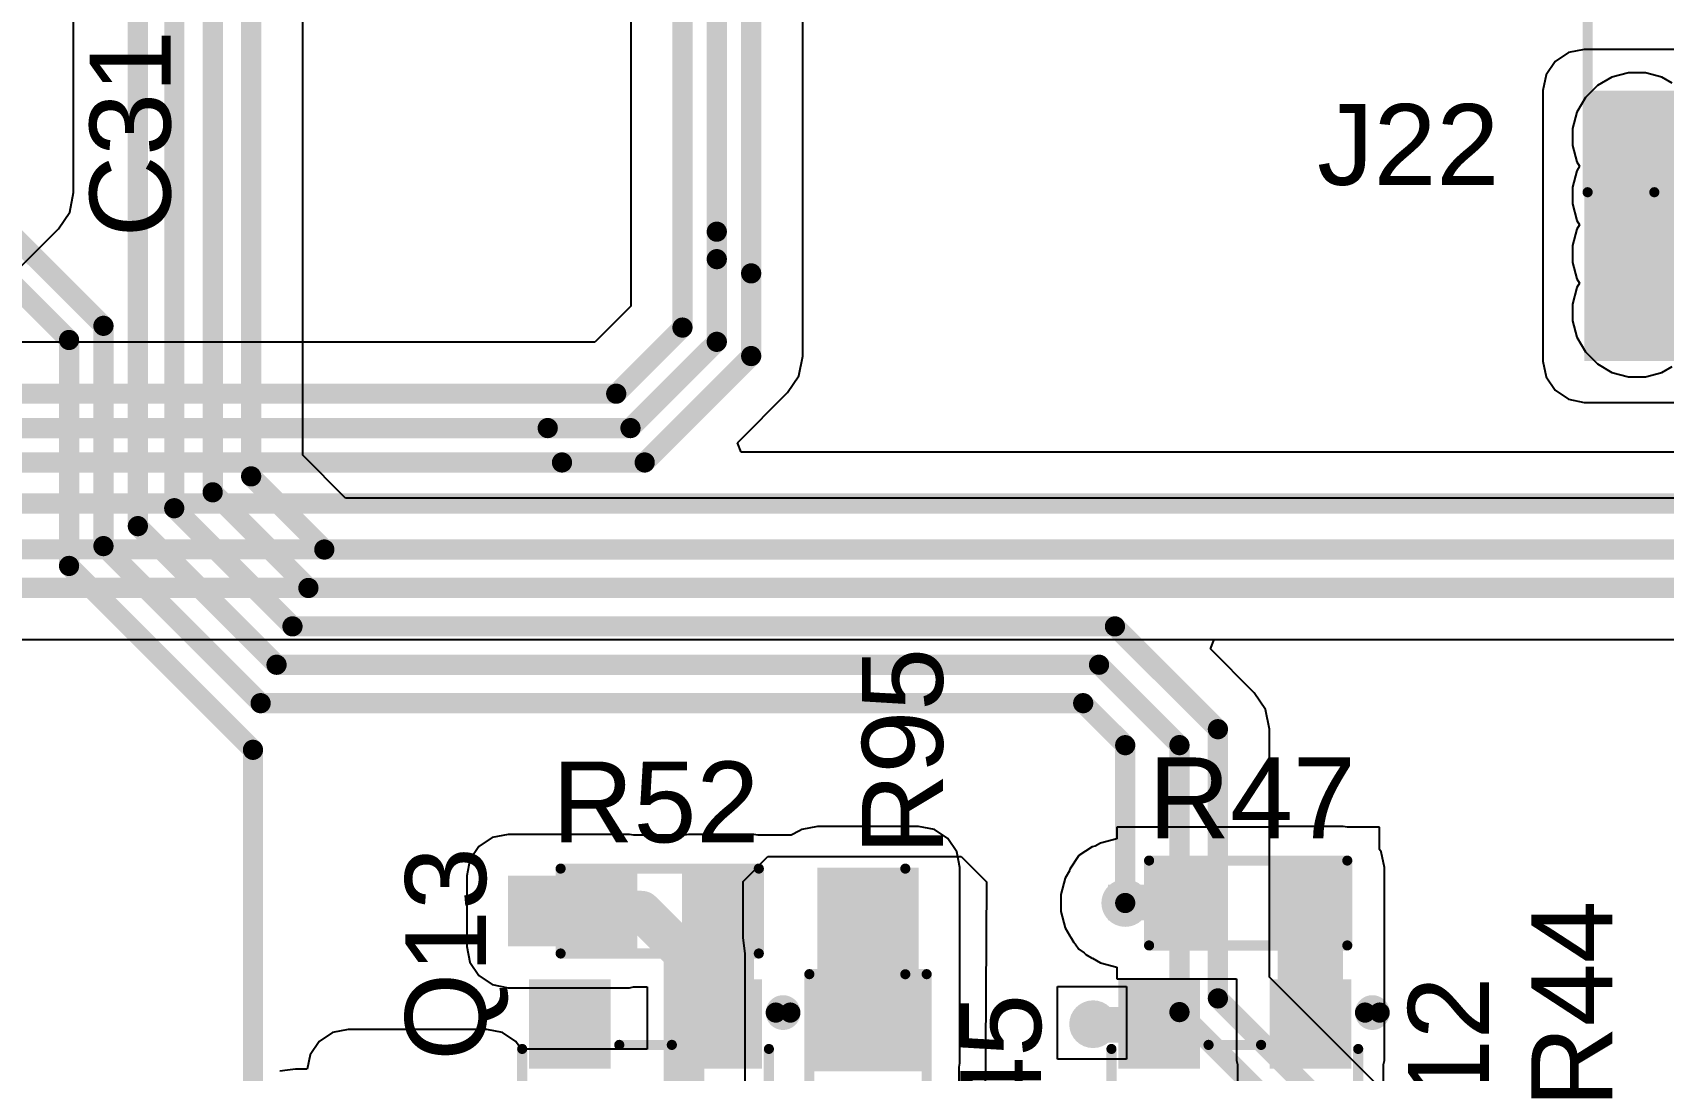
# Model space of a CAD drawing. Header units: millimetres. Extents: x -3 to 5437, y -3 to 5435.
# Drawn here: x 112.34 to 132.82, y 41.61 to 54.65 of the extents above; entities that cross this region are included whole.
import ezdxf

# ---------------------------------------------------------------- set-up
doc = ezdxf.new("R2010")
doc.units = ezdxf.units.MM
for name, color, linetype in [('BottomLayer', 5, 'Continuous'), ('BottomSolder', 6, 'Continuous'), ('TopLayer', 1, 'Continuous'), ('TopOverlay', 2, 'Continuous'), ('TopPaste', 8, 'Continuous'), ('TopSolder', 216, 'Continuous'), ('ViaHoleLayer', 16, 'Continuous')]:
    doc.layers.add(name, color=color, linetype=linetype)
doc.styles.add('Arial', font='', dxfattribs={"height": 0.2})
doc.styles.get('Arial').set_extended_font_data('Arial')

# ---------------------------------------------------------------- blocks, each defined once
blk = doc.blocks.new('A2008WR_S_8P_195')
at = {"layer": 'TopLayer'}
for points in [[(-8, 5.45), (-7, 5.45), (-7, 2.05), (-8, 2.05)], [(-6, 5.45), (-5, 5.45), (-5, 2.05), (-6, 2.05)], [(-4, 5.45), (-3, 5.45), (-3, 2.05), (-4, 2.05)], [(-2, 5.45), (-1, 5.45), (-1, 2.05), (-2, 2.05)], [(0, 5.45), (1, 5.45), (1, 2.05), (0, 2.05)], [(2, 5.45), (3, 5.45), (3, 2.05), (2, 2.05)], [(4, 5.45), (5, 5.45), (5, 2.05), (4, 2.05)], [(6, 5.45), (7, 5.45), (7, 2.05), (6, 2.05)], [(-10.55, -1.95), (-9.05, -1.95), (-9.05, -5.55), (-10.55, -5.55)], [(9.55, -5.55), (8.05, -5.55), (8.05, -1.95), (9.55, -1.95)]]:
    blk.add_hatch(color=1, dxfattribs=at).paths.add_polyline_path(points)
at = {"layer": 'TopPaste'}
for points in [[(-8, 5.45), (-7, 5.45), (-7, 2.05), (-8, 2.05)], [(-6, 5.45), (-5, 5.45), (-5, 2.05), (-6, 2.05)], [(-4, 5.45), (-3, 5.45), (-3, 2.05), (-4, 2.05)], [(-2, 5.45), (-1, 5.45), (-1, 2.05), (-2, 2.05)], [(0, 5.45), (1, 5.45), (1, 2.05), (0, 2.05)], [(2, 5.45), (3, 5.45), (3, 2.05), (2, 2.05)], [(4, 5.45), (5, 5.45), (5, 2.05), (4, 2.05)], [(6, 5.45), (7, 5.45), (7, 2.05), (6, 2.05)], [(-10.55, -1.95), (-9.05, -1.95), (-9.05, -5.55), (-10.55, -5.55)], [(9.55, -5.55), (8.05, -5.55), (8.05, -1.95), (9.55, -1.95)]]:
    blk.add_hatch(color=8, dxfattribs=at).paths.add_polyline_path(points)
at = {"layer": 'TopSolder'}
for points in [[(-8.102, 5.552), (-6.898, 5.552), (-6.898, 1.948), (-8.102, 1.948)], [(-6.102, 5.552), (-4.898, 5.552), (-4.898, 1.948), (-6.102, 1.948)], [(-4.102, 5.552), (-2.898, 5.552), (-2.898, 1.948), (-4.102, 1.948)], [(-2.102, 5.552), (-0.898, 5.552), (-0.898, 1.948), (-2.102, 1.948)], [(-0.102, 5.552), (1.102, 5.552), (1.102, 1.948), (-0.102, 1.948)], [(1.898, 5.552), (3.102, 5.552), (3.102, 1.948), (1.898, 1.948)], [(3.898, 5.552), (5.102, 5.552), (5.102, 1.948), (3.898, 1.948)], [(5.898, 5.552), (7.102, 5.552), (7.102, 1.948), (5.898, 1.948)], [(-10.652, -1.848), (-8.948, -1.848), (-8.948, -5.652), (-10.652, -5.652)], [(9.652, -5.652), (7.948, -5.652), (7.948, -1.848), (9.652, -1.848)]]:
    blk.add_hatch(color=216, dxfattribs=at).paths.add_polyline_path(points)
at = {"layer": 'TopOverlay'}
for points, const_width in [([(-8.364, 3.845), (-8.364, 3.591)], 0.2), ([(-8.237, 3.718), (-8.364, 3.845)], 0.2), ([(-8.237, 3.718), (-8.364, 3.591)], 0.2), ([(-10.541, 3.327), (-10.541, -1.346)], 0.127), ([(-9.703, 3.327), (-10.541, 3.327)], 0.127), ([(9.541, 3.327), (8.703, 3.327)], 0.127), ([(9.541, 3.327), (9.541, -1.346)], 0.127), ([(7.722, -5.817), (-8.636, -5.817)], 0.127)]:
    blk.add_lwpolyline(points, dxfattribs=dict(at, const_width=const_width))
for points, const_width in [([(-8.414, 3.845, 1), (-8.314, 3.845, 1)], 0.1), ([(-8.414, 3.845, 1), (-8.314, 3.845, 1)], 0.1), ([(-8.414, 3.591, 1), (-8.314, 3.591, 1)], 0.1), ([(-8.414, 3.591, 1), (-8.314, 3.591, 1)], 0.1), ([(-8.287, 3.718, 1), (-8.187, 3.718, 1)], 0.1), ([(-8.287, 3.718, 1), (-8.187, 3.718, 1)], 0.1), ([(-10.573, 3.327, 1), (-10.509, 3.327, 1)], 0.0635), ([(-10.573, 3.327, 1), (-10.509, 3.327, 1)], 0.0635), ([(-9.735, 3.327, 1), (-9.671, 3.327, 1)], 0.0635), ([(8.671, 3.327, 1), (8.735, 3.327, 1)], 0.0635), ([(9.509, 3.327, 1), (9.573, 3.327, 1)], 0.0635), ([(9.509, 3.327, 1), (9.573, 3.327, 1)], 0.0635), ([(-10.573, -1.346, 1), (-10.509, -1.346, 1)], 0.0635), ([(9.509, -1.346, 1), (9.573, -1.346, 1)], 0.0635), ([(-8.668, -5.817, 1), (-8.604, -5.817, 1)], 0.0635), ([(7.69, -5.817, 1), (7.753, -5.817, 1)], 0.0635)]:
    blk.add_lwpolyline(points, format="xyb", close=True, dxfattribs=dict(at, const_width=const_width))
blk.add_text('PCB Edge', height=1.27, rotation=180, dxfattribs=at).set_placement((4.276, -3.81))
blk = doc.blocks.new('RES_0805_300')
at = {"layer": 'TopLayer'}
for points in [[(-1.524, 0.635), (-0.508, 0.635), (-0.508, -0.635), (-1.524, -0.635)], [(0.508, 0.635), (1.524, 0.635), (1.524, -0.635), (0.508, -0.635)]]:
    blk.add_hatch(color=1, dxfattribs=at).paths.add_polyline_path(points)
at = {"layer": 'TopPaste'}
for points in [[(-1.524, 0.635), (-0.508, 0.635), (-0.508, -0.635), (-1.524, -0.635)], [(0.508, 0.635), (1.524, 0.635), (1.524, -0.635), (0.508, -0.635)]]:
    blk.add_hatch(color=8, dxfattribs=at).paths.add_polyline_path(points)
at = {"layer": 'TopSolder'}
for points in [[(-1.6256, 0.7366), (-0.4064, 0.7366), (-0.4064, -0.7366), (-1.6256, -0.7366)], [(0.4064, 0.7366), (1.6256, 0.7366), (1.6256, -0.7366), (0.4064, -0.7366)]]:
    blk.add_hatch(color=216, dxfattribs=at).paths.add_polyline_path(points)
at = {"layer": 'TopOverlay', "const_width": 0.127}
for points in [[(-1.6256, 0.7366), (1.6256, 0.7366)], [(-1.6256, 0.7366), (-1.6256, -0.7366)], [(1.6256, 0.7366), (1.6256, -0.7366)], [(-1.6256, -0.7366), (1.6256, -0.7366)]]:
    blk.add_lwpolyline(points, dxfattribs=at)
at = {"layer": 'TopOverlay', "const_width": 0.0635}
for points in [[(-1.65735, 0.7366, 1), (-1.59385, 0.7366, 1)], [(-1.65735, 0.7366, 1), (-1.59385, 0.7366, 1)], [(1.59385, 0.7366, 1), (1.65735, 0.7366, 1)], [(1.59385, 0.7366, 1), (1.65735, 0.7366, 1)], [(-1.65735, -0.7366, 1), (-1.59385, -0.7366, 1)], [(-1.65735, -0.7366, 1), (-1.59385, -0.7366, 1)], [(1.59385, -0.7366, 1), (1.65735, -0.7366, 1)], [(1.59385, -0.7366, 1), (1.65735, -0.7366, 1)]]:
    blk.add_lwpolyline(points, format="xyb", close=True, dxfattribs=at)
blk = doc.blocks.new('RES_0603_429')
at = {"layer": 'TopLayer'}
for points in [[(-0.381, 0.4445), (-0.381, -0.4445), (-1.143, -0.4445), (-1.143, 0.4445)], [(1.143, 0.4445), (1.143, -0.4445), (0.381, -0.4445), (0.381, 0.4445)]]:
    blk.add_hatch(color=1, dxfattribs=at).paths.add_polyline_path(points)
at = {"layer": 'TopPaste'}
for points in [[(-0.381, 0.4445), (-0.381, -0.4445), (-1.143, -0.4445), (-1.143, 0.4445)], [(1.143, 0.4445), (1.143, -0.4445), (0.381, -0.4445), (0.381, 0.4445)]]:
    blk.add_hatch(color=8, dxfattribs=at).paths.add_polyline_path(points)
at = {"layer": 'TopSolder'}
for points in [[(-0.2794, 0.5461), (-0.2794, -0.5461), (-1.2446, -0.5461), (-1.2446, 0.5461)], [(1.2446, 0.5461), (1.2446, -0.5461), (0.2794, -0.5461), (0.2794, 0.5461)]]:
    blk.add_hatch(color=216, dxfattribs=at).paths.add_polyline_path(points)
at = {"layer": 'TopOverlay', "const_width": 0.127}
for points in [[(-1.2446, 0.5334), (-1.2446, -0.5334)], [(1.2446, 0.5334), (-1.2446, 0.5334)], [(1.2446, 0.5334), (1.2446, -0.5334)], [(1.2446, -0.5334), (-1.2446, -0.5334)]]:
    blk.add_lwpolyline(points, dxfattribs=at)
at = {"layer": 'TopOverlay', "const_width": 0.0635}
for points in [[(-1.27635, 0.5334, 1), (-1.21285, 0.5334, 1)], [(-1.27635, 0.5334, 1), (-1.21285, 0.5334, 1)], [(1.21285, 0.5334, 1), (1.27635, 0.5334, 1)], [(1.21285, 0.5334, 1), (1.27635, 0.5334, 1)], [(-1.27635, -0.5334, 1), (-1.21285, -0.5334, 1)], [(-1.27635, -0.5334, 1), (-1.21285, -0.5334, 1)], [(1.21285, -0.5334, 1), (1.27635, -0.5334, 1)], [(1.21285, -0.5334, 1), (1.27635, -0.5334, 1)]]:
    blk.add_lwpolyline(points, format="xyb", close=True, dxfattribs=at)
blk = doc.blocks.new('RES_0603_434')
at = {"layer": 'TopLayer'}
for points in [[(-0.381, 0.4445), (-0.381, -0.4445), (-1.143, -0.4445), (-1.143, 0.4445)], [(1.143, 0.4445), (1.143, -0.4445), (0.381, -0.4445), (0.381, 0.4445)]]:
    blk.add_hatch(color=1, dxfattribs=at).paths.add_polyline_path(points)
at = {"layer": 'TopPaste'}
for points in [[(-0.381, 0.4445), (-0.381, -0.4445), (-1.143, -0.4445), (-1.143, 0.4445)], [(1.143, 0.4445), (1.143, -0.4445), (0.381, -0.4445), (0.381, 0.4445)]]:
    blk.add_hatch(color=8, dxfattribs=at).paths.add_polyline_path(points)
at = {"layer": 'TopSolder'}
for points in [[(-0.2794, 0.5461), (-0.2794, -0.5461), (-1.2446, -0.5461), (-1.2446, 0.5461)], [(1.2446, 0.5461), (1.2446, -0.5461), (0.2794, -0.5461), (0.2794, 0.5461)]]:
    blk.add_hatch(color=216, dxfattribs=at).paths.add_polyline_path(points)
at = {"layer": 'TopOverlay', "const_width": 0.127}
for points in [[(-1.2446, 0.5334), (-1.2446, -0.5334)], [(1.2446, 0.5334), (-1.2446, 0.5334)], [(1.2446, 0.5334), (1.2446, -0.5334)], [(1.2446, -0.5334), (-1.2446, -0.5334)]]:
    blk.add_lwpolyline(points, dxfattribs=at)
at = {"layer": 'TopOverlay', "const_width": 0.0635}
for points in [[(-1.27635, 0.5334, 1), (-1.21285, 0.5334, 1)], [(-1.27635, 0.5334, 1), (-1.21285, 0.5334, 1)], [(1.21285, 0.5334, 1), (1.27635, 0.5334, 1)], [(1.21285, 0.5334, 1), (1.27635, 0.5334, 1)], [(-1.27635, -0.5334, 1), (-1.21285, -0.5334, 1)], [(-1.27635, -0.5334, 1), (-1.21285, -0.5334, 1)], [(1.21285, -0.5334, 1), (1.27635, -0.5334, 1)], [(1.21285, -0.5334, 1), (1.27635, -0.5334, 1)]]:
    blk.add_lwpolyline(points, format="xyb", close=True, dxfattribs=at)
blk = doc.blocks.new('SOT_23_463')
at = {"layer": 'TopLayer'}
for points in [[(-0.41, 1.46), (0.41, 1.46), (0.41, 0.54), (-0.41, 0.54)], [(-1.36, -0.54), (-0.54, -0.54), (-0.54, -1.46), (-1.36, -1.46)], [(0.54, -0.54), (1.36, -0.54), (1.36, -1.46), (0.54, -1.46)]]:
    blk.add_hatch(color=1, dxfattribs=at).paths.add_polyline_path(points)
at = {"layer": 'TopPaste'}
for points in [[(-0.41, 1.46), (0.41, 1.46), (0.41, 0.54), (-0.41, 0.54)], [(-1.36, -0.54), (-0.54, -0.54), (-0.54, -1.46), (-1.36, -1.46)], [(0.54, -0.54), (1.36, -0.54), (1.36, -1.46), (0.54, -1.46)]]:
    blk.add_hatch(color=8, dxfattribs=at).paths.add_polyline_path(points)
at = {"layer": 'TopSolder'}
for points in [[(-0.512, 1.562), (0.512, 1.562), (0.512, 0.438), (-0.512, 0.438)], [(-1.462, -0.438), (-0.438, -0.438), (-0.438, -1.562), (-1.462, -1.562)], [(0.438, -0.438), (1.462, -0.438), (1.462, -1.562), (0.438, -1.562)]]:
    blk.add_hatch(color=216, dxfattribs=at).paths.add_polyline_path(points)
at = {"layer": 'TopOverlay', "const_width": 0.127}
for points in [[(-0.61, 0.737), (-1.549, 0.737)], [(-1.549, 0.737), (-1.549, -0.686)], [(1.549, 0.737), (0.61, 0.737)], [(1.549, 0.737), (1.549, -0.686)], [(0.33, -0.737), (-0.33, -0.737)]]:
    blk.add_lwpolyline(points, dxfattribs=at)
at = {"layer": 'TopOverlay'}
for points, const_width in [([(-1.581, 0.737, 1), (-1.518, 0.737, 1)], 0.0635), ([(-1.581, 0.737, 1), (-1.518, 0.737, 1)], 0.0635), ([(-0.641, 0.737, 1), (-0.578, 0.737, 1)], 0.0635), ([(0.578, 0.737, 1), (0.641, 0.737, 1)], 0.0635), ([(1.518, 0.737, 1), (1.581, 0.737, 1)], 0.0635), ([(1.518, 0.737, 1), (1.581, 0.737, 1)], 0.0635), ([(-1.581, -0.686, 1), (-1.518, -0.686, 1)], 0.0635), ([(-0.362, -0.737, 1), (-0.298, -0.737, 1)], 0.0635), ([(0.298, -0.737, 1), (0.362, -0.737, 1)], 0.0635), ([(1.518, -0.686, 1), (1.581, -0.686, 1)], 0.0635), ([(-1.636, -1.143, 1), (-1.819, -1.143, 1)], 0.254), ([(-1.882, -1.143, 1), (-1.755, -1.143, 1)], 0.127), ([(-1.699, -1.143, 1), (-1.572, -1.143, 1)], 0.127)]:
    blk.add_lwpolyline(points, format="xyb", close=True, dxfattribs=dict(at, const_width=const_width))
blk = doc.blocks.new('SOT_23_464')
at = {"layer": 'TopLayer'}
for points in [[(-0.41, 1.46), (0.41, 1.46), (0.41, 0.54), (-0.41, 0.54)], [(-1.36, -0.54), (-0.54, -0.54), (-0.54, -1.46), (-1.36, -1.46)], [(0.54, -0.54), (1.36, -0.54), (1.36, -1.46), (0.54, -1.46)]]:
    blk.add_hatch(color=1, dxfattribs=at).paths.add_polyline_path(points)
at = {"layer": 'TopPaste'}
for points in [[(-0.41, 1.46), (0.41, 1.46), (0.41, 0.54), (-0.41, 0.54)], [(-1.36, -0.54), (-0.54, -0.54), (-0.54, -1.46), (-1.36, -1.46)], [(0.54, -0.54), (1.36, -0.54), (1.36, -1.46), (0.54, -1.46)]]:
    blk.add_hatch(color=8, dxfattribs=at).paths.add_polyline_path(points)
at = {"layer": 'TopSolder'}
for points in [[(-0.512, 1.562), (0.512, 1.562), (0.512, 0.438), (-0.512, 0.438)], [(-1.462, -0.438), (-0.438, -0.438), (-0.438, -1.562), (-1.462, -1.562)], [(0.438, -0.438), (1.462, -0.438), (1.462, -1.562), (0.438, -1.562)]]:
    blk.add_hatch(color=216, dxfattribs=at).paths.add_polyline_path(points)
at = {"layer": 'TopOverlay', "const_width": 0.127}
for points in [[(-0.61, 0.737), (-1.549, 0.737)], [(-1.549, 0.737), (-1.549, -0.686)], [(1.549, 0.737), (0.61, 0.737)], [(1.549, 0.737), (1.549, -0.686)], [(0.33, -0.737), (-0.33, -0.737)]]:
    blk.add_lwpolyline(points, dxfattribs=at)
at = {"layer": 'TopOverlay'}
for points, const_width in [([(-1.581, 0.737, 1), (-1.518, 0.737, 1)], 0.0635), ([(-1.581, 0.737, 1), (-1.518, 0.737, 1)], 0.0635), ([(-0.641, 0.737, 1), (-0.578, 0.737, 1)], 0.0635), ([(0.578, 0.737, 1), (0.641, 0.737, 1)], 0.0635), ([(1.518, 0.737, 1), (1.581, 0.737, 1)], 0.0635), ([(1.518, 0.737, 1), (1.581, 0.737, 1)], 0.0635), ([(-1.581, -0.686, 1), (-1.518, -0.686, 1)], 0.0635), ([(-0.362, -0.737, 1), (-0.298, -0.737, 1)], 0.0635), ([(0.298, -0.737, 1), (0.362, -0.737, 1)], 0.0635), ([(1.518, -0.686, 1), (1.581, -0.686, 1)], 0.0635), ([(-1.636, -1.143, 1), (-1.819, -1.143, 1)], 0.254), ([(-1.882, -1.143, 1), (-1.755, -1.143, 1)], 0.127), ([(-1.699, -1.143, 1), (-1.572, -1.143, 1)], 0.127)]:
    blk.add_lwpolyline(points, format="xyb", close=True, dxfattribs=dict(at, const_width=const_width))

msp = doc.modelspace()

# ---------------------------------------------------------------- hatches: boundary and pattern name
at = {"layer": 'BottomLayer'}
h = msp.add_hatch(color=5, dxfattribs=at)
edge = h.paths.add_edge_path()
edge.add_arc((132.487, 53.339), 0.3, 0, 360)
h = msp.add_hatch(color=5, dxfattribs=at)
edge = h.paths.add_edge_path()
edge.add_arc((132.487, 52.604), 0.3, 0, 360)
h = msp.add_hatch(color=5, dxfattribs=at)
edge = h.paths.add_edge_path()
edge.add_arc((132.487, 51.869), 0.3, 0, 360)
h = msp.add_hatch(color=5, dxfattribs=at)
edge = h.paths.add_edge_path()
edge.add_arc((132.487, 51.135), 0.3, 0, 360)
h = msp.add_hatch(color=5, dxfattribs=at)
edge = h.paths.add_edge_path()
edge.add_arc((118.677, 43.613), 0.3, 0, 360)
h = msp.add_hatch(color=5, dxfattribs=at)
edge = h.paths.add_edge_path()
edge.add_arc((122.792, 43.625), 0.3, 0, 360)
h = msp.add_hatch(color=5, dxfattribs=at)
edge = h.paths.add_edge_path()
edge.add_arc((126.062, 43.714), 0.3, 0, 360)
h = msp.add_hatch(color=5, dxfattribs=at)
edge = h.paths.add_edge_path()
edge.add_arc((125.658, 42.191), 0.3, 0, 360)
at = {"layer": 'BottomSolder'}
h = msp.add_hatch(color=6, dxfattribs=at)
edge = h.paths.add_edge_path()
edge.add_arc((132.487, 53.339), 0.15, 0, 360)
h = msp.add_hatch(color=6, dxfattribs=at)
edge = h.paths.add_edge_path()
edge.add_arc((132.487, 52.604), 0.15, 0, 360)
h = msp.add_hatch(color=6, dxfattribs=at)
edge = h.paths.add_edge_path()
edge.add_arc((132.487, 51.869), 0.15, 0, 360)
h = msp.add_hatch(color=6, dxfattribs=at)
edge = h.paths.add_edge_path()
edge.add_arc((132.487, 51.135), 0.15, 0, 360)
h = msp.add_hatch(color=6, dxfattribs=at)
edge = h.paths.add_edge_path()
edge.add_arc((126.062, 43.714), 0.15, 0, 360)
h = msp.add_hatch(color=6, dxfattribs=at)
edge = h.paths.add_edge_path()
edge.add_arc((118.677, 43.613), 0.15, 0, 360)
h = msp.add_hatch(color=6, dxfattribs=at)
edge = h.paths.add_edge_path()
edge.add_arc((122.792, 43.625), 0.15, 0, 360)
h = msp.add_hatch(color=6, dxfattribs=at)
edge = h.paths.add_edge_path()
edge.add_arc((125.658, 42.191), 0.15, 0, 360)
at = {"layer": 'TopLayer'}
for points in [[(131.826, 50.523), (137.41, 50.523), (137.41, 53.923), (131.826, 53.923)], [(118.31, 43.168), (119.834, 43.168), (119.834, 44.057), (118.31, 44.057)], [(120.577, 41.734), (121.397, 41.734), (121.397, 44.057), (120.577, 44.057)], [(122.196, 41.702), (123.466, 41.702), (123.466, 44.159), (122.196, 44.159)], [(127.978, 41.734), (128.798, 41.734), (128.798, 44.159), (127.978, 44.159)], [(125.845, 43.498), (127.225, 43.498), (127.225, 43.943), (125.845, 43.943)], [(126.446, 42.409), (125.658, 42.409), (125.658, 41.959), (126.446, 41.959)]]:
    msp.add_hatch(color=1, dxfattribs=at).paths.add_polyline_path(points)
h = msp.add_hatch(color=1, dxfattribs=at)
edge = h.paths.add_edge_path()
edge.add_arc((132.487, 53.339), 0.3, 0, 360)
h = msp.add_hatch(color=1, dxfattribs=at)
edge = h.paths.add_edge_path()
edge.add_arc((132.487, 52.604), 0.3, 0, 360)
h = msp.add_hatch(color=1, dxfattribs=at)
edge = h.paths.add_edge_path()
edge.add_arc((132.487, 51.869), 0.3, 0, 360)
h = msp.add_hatch(color=1, dxfattribs=at)
edge = h.paths.add_edge_path()
edge.add_arc((132.487, 51.135), 0.3, 0, 360)
h = msp.add_hatch(color=1, dxfattribs=at)
edge = h.paths.add_edge_path()
edge.add_arc((118.677, 43.613), 0.3, 0, 360)
h = msp.add_hatch(color=1, dxfattribs=at)
edge = h.paths.add_edge_path()
edge.add_arc((122.792, 43.625), 0.3, 0, 360)
h = msp.add_hatch(color=1, dxfattribs=at)
edge = h.paths.add_edge_path()
edge.add_arc((126.062, 43.714), 0.3, 0, 360)
h = msp.add_hatch(color=1, dxfattribs=at)
edge = h.paths.add_edge_path()
edge.add_arc((125.658, 42.191), 0.3, 0, 360)
at = {"layer": 'TopSolder'}
h = msp.add_hatch(color=216, dxfattribs=at)
edge = h.paths.add_edge_path()
edge.add_arc((132.487, 53.339), 0.15, 0, 360)
h = msp.add_hatch(color=216, dxfattribs=at)
edge = h.paths.add_edge_path()
edge.add_arc((132.487, 52.604), 0.15, 0, 360)
h = msp.add_hatch(color=216, dxfattribs=at)
edge = h.paths.add_edge_path()
edge.add_arc((132.487, 51.869), 0.15, 0, 360)
h = msp.add_hatch(color=216, dxfattribs=at)
edge = h.paths.add_edge_path()
edge.add_arc((132.487, 51.135), 0.15, 0, 360)
h = msp.add_hatch(color=216, dxfattribs=at)
edge = h.paths.add_edge_path()
edge.add_arc((126.062, 43.714), 0.15, 0, 360)
h = msp.add_hatch(color=216, dxfattribs=at)
edge = h.paths.add_edge_path()
edge.add_arc((118.677, 43.613), 0.15, 0, 360)
h = msp.add_hatch(color=216, dxfattribs=at)
edge = h.paths.add_edge_path()
edge.add_arc((122.792, 43.625), 0.15, 0, 360)
h = msp.add_hatch(color=216, dxfattribs=at)
edge = h.paths.add_edge_path()
edge.add_arc((125.658, 42.191), 0.15, 0, 360)
at = {"layer": 'ViaHoleLayer'}
h = msp.add_hatch(color=16, dxfattribs=at)
edge = h.paths.add_edge_path()
edge.add_arc((132.487, 53.339), 0.15, 0, 360)
h = msp.add_hatch(color=16, dxfattribs=at)
edge = h.paths.add_edge_path()
edge.add_arc((132.487, 52.604), 0.15, 0, 360)
h = msp.add_hatch(color=16, dxfattribs=at)
edge = h.paths.add_edge_path()
edge.add_arc((132.487, 51.869), 0.15, 0, 360)
h = msp.add_hatch(color=16, dxfattribs=at)
edge = h.paths.add_edge_path()
edge.add_arc((132.487, 51.135), 0.15, 0, 360)
h = msp.add_hatch(color=16, dxfattribs=at)
edge = h.paths.add_edge_path()
edge.add_arc((126.062, 43.714), 0.15, 0, 360)
h = msp.add_hatch(color=16, dxfattribs=at)
edge = h.paths.add_edge_path()
edge.add_arc((118.677, 43.613), 0.15, 0, 360)
h = msp.add_hatch(color=16, dxfattribs=at)
edge = h.paths.add_edge_path()
edge.add_arc((122.792, 43.625), 0.15, 0, 360)
h = msp.add_hatch(color=16, dxfattribs=at)
edge = h.paths.add_edge_path()
edge.add_arc((125.658, 42.191), 0.15, 0, 360)

# ---------------------------------------------------------------- linework, layer by layer
at = {"layer": 'BottomLayer'}
for p, q in [((115.731, 49.343), (115.731, 55.301)), ((132.175, 54.092), (131.991, 53.986)), ((132.381, 54.147), (132.175, 54.092)), ((132.594, 54.147), (132.381, 54.147)), ((132.799, 54.092), (132.594, 54.147)), ((132.93, 54.017), (132.799, 54.092)), ((131.991, 53.986), (131.841, 53.835)), ((131.841, 53.835), (131.734, 53.651)), ((131.734, 53.651), (131.679, 53.445)), ((131.679, 53.445), (131.679, 53.233)), ((131.679, 53.233), (131.734, 53.027)), ((131.734, 52.916), (131.679, 52.711)), ((131.734, 53.027), (131.766, 52.972)), ((131.766, 52.972), (131.734, 52.916)), ((131.679, 52.711), (131.679, 52.498)), ((131.679, 52.498), (131.734, 52.292)), ((131.734, 52.292), (131.766, 52.237)), ((131.766, 52.237), (131.734, 52.181)), ((131.734, 52.181), (131.679, 51.976)), ((131.679, 51.976), (131.679, 51.763)), ((131.679, 51.763), (131.734, 51.558)), ((131.734, 51.447), (131.679, 51.241)), ((131.734, 51.558), (131.766, 51.502)), ((131.766, 51.502), (131.734, 51.447)), ((131.679, 51.241), (131.679, 51.028)), ((131.679, 51.028), (131.734, 50.823)), ((131.734, 50.823), (131.841, 50.639)), ((131.841, 50.639), (131.991, 50.488)), ((131.991, 50.488), (132.175, 50.382)), ((132.799, 50.382), (132.93, 50.457)), ((132.175, 50.382), (132.381, 50.327)), ((132.381, 50.327), (132.594, 50.327)), ((132.594, 50.327), (132.799, 50.382)), ((116.27, 48.803), (115.731, 49.343)), ((148.768, 48.803), (116.27, 48.803)), ((127.131, 46.908), (127.179, 47.026)), ((127.683, 46.356), (127.131, 46.908)), ((127.179, 47.026), (143.822, 47.026)), ((127.823, 46.146), (127.683, 46.356)), ((127.873, 45.898), (127.823, 46.146)), ((127.873, 42.784), (127.873, 45.898)), ((121.262, 43.986), (121.574, 44.298)), ((121.574, 44.298), (124.003, 44.298)), ((124.003, 44.298), (124.321, 43.979)), ((121.262, 43.278), (121.262, 43.986)), ((124.321, 43.979), (124.282, 38.075)), ((121.288, 43.079), (121.262, 43.278)), ((121.288, 36.936), (121.288, 43.079)), ((125.209, 41.751), (125.209, 42.665)), ((125.209, 42.665), (126.078, 42.665)), ((126.078, 42.665), (126.078, 41.751)), ((132.568, 38.088), (127.873, 42.784)), ((126.078, 41.751), (125.209, 41.751))]:
    msp.add_line(p, q, dxfattribs=at)
for points, const_width in [([(114.601, 48.875), (114.601, 58.295)], 0.254), ([(115.083, 49.075), (115.083, 58.423)], 0.254), ([(114.118, 48.675), (114.118, 58.167)], 0.254), ([(113.66, 48.45), (113.66, 58.014)], 0.254), ([(111.971, 52.225), (113.229, 50.967)], 0.254), ([(111.668, 51.918), (112.797, 50.789)], 0.254), ([(113.229, 48.199), (113.229, 50.967)], 0.254), ([(112.797, 47.95), (112.797, 50.789)], 0.254), ([(115.083, 49.075), (116.002, 48.156)], 0.254), ([(114.601, 48.875), (115.802, 47.673)], 0.254), ([(114.118, 48.675), (115.602, 47.19)], 0.254), ([(113.66, 48.45), (115.402, 46.708)], 0.254), ([(113.229, 48.199), (115.203, 46.225)], 0.254), ([(116.002, 48.156), (148.768, 48.156)], 0.254), ([(112.797, 47.95), (115.107, 45.639)], 0.254), ([(115.802, 47.673), (144.091, 47.673)], 0.254), ([(115.602, 47.19), (125.933, 47.19)], 0.254), ([(125.933, 47.19), (127.225, 45.898)], 0.254), ([(115.402, 46.708), (125.733, 46.708)], 0.254), ([(125.733, 46.708), (126.743, 45.698)], 0.254), ([(115.203, 46.225), (125.533, 46.225)], 0.254), ([(125.533, 46.225), (126.062, 45.697)], 0.254), ([(127.225, 42.515), (127.225, 45.898)], 0.254), ([(115.107, 37.644), (115.107, 45.639)], 0.254), ([(126.062, 43.714), (126.062, 45.697)], 0.254), ([(126.743, 42.343), (126.743, 45.698)], 0.254), ([(118.677, 43.613), (119.986, 43.613)], 0.508), ([(119.986, 43.613), (120.52, 43.079)], 0.508), ([(120.52, 36.682), (120.52, 43.079)], 0.508), ([(127.225, 42.515), (132.3, 37.44)], 0.254), ([(126.743, 42.343), (131.862, 37.223)], 0.254)]:
    msp.add_lwpolyline(points, dxfattribs=dict(at, const_width=const_width))
for points, const_width in [([(113.165, 50.967, 1), (113.292, 50.967, 1)], 0.127), ([(113.165, 50.967, 1), (113.292, 50.967, 1)], 0.127), ([(112.733, 50.789, 1), (112.86, 50.789, 1)], 0.127), ([(112.733, 50.789, 1), (112.86, 50.789, 1)], 0.127), ([(115.02, 49.075, 1), (115.147, 49.075, 1)], 0.127), ([(115.02, 49.075, 1), (115.147, 49.075, 1)], 0.127), ([(114.537, 48.875, 1), (114.664, 48.875, 1)], 0.127), ([(114.537, 48.875, 1), (114.664, 48.875, 1)], 0.127), ([(114.054, 48.675, 1), (114.181, 48.675, 1)], 0.127), ([(114.054, 48.675, 1), (114.181, 48.675, 1)], 0.127), ([(113.597, 48.45, 1), (113.724, 48.45, 1)], 0.127), ([(113.597, 48.45, 1), (113.724, 48.45, 1)], 0.127), ([(113.165, 48.199, 1), (113.292, 48.199, 1)], 0.127), ([(113.165, 48.199, 1), (113.292, 48.199, 1)], 0.127), ([(115.939, 48.156, 1), (116.066, 48.156, 1)], 0.127), ([(115.939, 48.156, 1), (116.066, 48.156, 1)], 0.127), ([(112.733, 47.95, 1), (112.86, 47.95, 1)], 0.127), ([(112.733, 47.95, 1), (112.86, 47.95, 1)], 0.127), ([(115.739, 47.673, 1), (115.866, 47.673, 1)], 0.127), ([(115.739, 47.673, 1), (115.866, 47.673, 1)], 0.127), ([(115.539, 47.19, 1), (115.666, 47.19, 1)], 0.127), ([(115.539, 47.19, 1), (115.666, 47.19, 1)], 0.127), ([(125.869, 47.19, 1), (125.996, 47.19, 1)], 0.127), ([(125.869, 47.19, 1), (125.996, 47.19, 1)], 0.127), ([(115.339, 46.708, 1), (115.466, 46.708, 1)], 0.127), ([(115.339, 46.708, 1), (115.466, 46.708, 1)], 0.127), ([(125.669, 46.708, 1), (125.796, 46.708, 1)], 0.127), ([(125.669, 46.708, 1), (125.796, 46.708, 1)], 0.127), ([(115.139, 46.225, 1), (115.266, 46.225, 1)], 0.127), ([(115.139, 46.225, 1), (115.266, 46.225, 1)], 0.127), ([(125.47, 46.225, 1), (125.597, 46.225, 1)], 0.127), ([(125.47, 46.225, 1), (125.597, 46.225, 1)], 0.127), ([(127.162, 45.898, 1), (127.289, 45.898, 1)], 0.127), ([(127.162, 45.898, 1), (127.289, 45.898, 1)], 0.127), ([(115.043, 45.639, 1), (115.17, 45.639, 1)], 0.127), ([(115.043, 45.639, 1), (115.17, 45.639, 1)], 0.127), ([(125.998, 45.697, 1), (126.125, 45.697, 1)], 0.127), ([(125.998, 45.697, 1), (126.125, 45.697, 1)], 0.127), ([(126.679, 45.698, 1), (126.806, 45.698, 1)], 0.127), ([(126.679, 45.698, 1), (126.806, 45.698, 1)], 0.127), ([(118.55, 43.613, 1), (118.804, 43.613, 1)], 0.254), ([(119.859, 43.613, 1), (120.113, 43.613, 1)], 0.254), ([(119.859, 43.613, 1), (120.113, 43.613, 1)], 0.254), ([(125.998, 43.714, 1), (126.125, 43.714, 1)], 0.127), ([(120.393, 43.079, 1), (120.647, 43.079, 1)], 0.254), ([(120.393, 43.079, 1), (120.647, 43.079, 1)], 0.254), ([(127.162, 42.515, 1), (127.289, 42.515, 1)], 0.127), ([(127.162, 42.515, 1), (127.289, 42.515, 1)], 0.127), ([(126.679, 42.343, 1), (126.806, 42.343, 1)], 0.127), ([(126.679, 42.343, 1), (126.806, 42.343, 1)], 0.127)]:
    msp.add_lwpolyline(points, format="xyb", close=True, dxfattribs=dict(at, const_width=const_width))
at = {"layer": 'TopLayer'}
for p, q in [((119.853, 61.082), (119.853, 51.213)), ((122.011, 51.626), (122.011, 58.725)), ((112.854, 52.644), (112.854, 55.334)), ((131.46, 54.29), (131.347, 54.121)), ((131.628, 54.402), (131.46, 54.29)), ((131.826, 54.441), (131.628, 54.402)), ((137.41, 54.441), (131.826, 54.441)), ((131.347, 54.121), (131.308, 53.923)), ((131.308, 53.923), (131.308, 50.523)), ((112.805, 52.396), (112.854, 52.644)), ((112.664, 52.186), (112.805, 52.396)), ((111.938, 51.46), (112.664, 52.186)), ((122.011, 50.587), (122.011, 51.626)), ((119.853, 51.213), (119.4, 50.761)), ((119.4, 50.761), (107.599, 50.761)), ((121.962, 50.34), (122.011, 50.587)), ((131.308, 50.523), (131.347, 50.325)), ((121.821, 50.13), (121.962, 50.34)), ((131.347, 50.325), (131.46, 50.157)), ((121.19, 49.498), (121.821, 50.13)), ((131.46, 50.157), (131.628, 50.045)), ((131.628, 50.045), (131.826, 50.005)), ((131.826, 50.005), (136.263, 50.005)), ((121.238, 49.381), (121.19, 49.498)), ((136.263, 49.381), (121.238, 49.381)), ((106.374, 47.027), (142.498, 47.027)), ((122.196, 44.677), (121.998, 44.637)), ((123.466, 44.677), (122.196, 44.677)), ((123.664, 44.637), (123.466, 44.677)), ((127.928, 44.667), (125.955, 44.667)), ((125.955, 44.667), (125.955, 44.522)), ((127.978, 44.677), (127.928, 44.667)), ((128.798, 44.677), (127.978, 44.677)), ((128.848, 44.667), (128.798, 44.677)), ((129.257, 44.667), (128.848, 44.667)), ((129.257, 44.386), (129.257, 44.667)), ((118.112, 44.536), (117.944, 44.423)), ((118.31, 44.575), (118.112, 44.536)), ((119.834, 44.575), (118.31, 44.575)), ((119.884, 44.565), (119.834, 44.575)), ((120.527, 44.565), (119.884, 44.565)), ((120.577, 44.575), (120.527, 44.565)), ((121.397, 44.575), (120.577, 44.575)), ((121.447, 44.565), (121.397, 44.575)), ((121.866, 44.565), (121.447, 44.565)), ((121.971, 44.619), (121.866, 44.565)), ((121.866, 44.565), (121.866, 44.565)), ((121.866, 44.565), (121.866, 44.565)), ((121.998, 44.637), (121.971, 44.619)), ((123.832, 44.525), (123.664, 44.637)), ((123.945, 44.357), (123.832, 44.525)), ((125.75, 44.467), (125.683, 44.429)), ((125.955, 44.522), (125.75, 44.467)), ((117.831, 44.255), (117.792, 44.057)), ((117.944, 44.423), (117.831, 44.255)), ((123.984, 44.159), (123.945, 44.357)), ((125.479, 44.309), (125.367, 44.141)), ((125.647, 44.421), (125.479, 44.309)), ((125.683, 44.429), (125.647, 44.421)), ((129.276, 44.357), (129.257, 44.386)), ((129.316, 44.159), (129.276, 44.357)), ((117.792, 44.057), (117.792, 43.168)), ((123.984, 41.702), (123.984, 44.159)), ((125.362, 44.119), (125.309, 44.026)), ((125.367, 44.141), (125.362, 44.119)), ((129.316, 41.734), (129.316, 44.159)), ((125.309, 44.026), (125.254, 43.821)), ((125.254, 43.821), (125.254, 43.608)), ((125.254, 43.608), (125.309, 43.402)), ((125.309, 43.402), (125.366, 43.303)), ((125.366, 43.303), (125.367, 43.3)), ((125.367, 43.3), (125.375, 43.288)), ((125.375, 43.288), (125.415, 43.218)), ((125.415, 43.218), (125.434, 43.199)), ((117.792, 43.168), (117.831, 42.97)), ((125.434, 43.199), (125.479, 43.132)), ((125.479, 43.132), (125.546, 43.087)), ((125.546, 43.087), (125.566, 43.068)), ((125.566, 43.068), (125.637, 43.026)), ((125.637, 43.026), (125.647, 43.02)), ((125.647, 43.02), (125.649, 43.019)), ((125.649, 43.019), (125.75, 42.961)), ((117.831, 42.97), (117.944, 42.802)), ((125.75, 42.961), (125.955, 42.906)), ((125.955, 42.906), (125.955, 42.762)), ((117.944, 42.802), (118.112, 42.69)), ((118.112, 42.69), (118.31, 42.65)), ((118.31, 42.65), (119.834, 42.65)), ((119.834, 42.65), (119.884, 42.66)), ((119.884, 42.66), (120.059, 42.66)), ((120.059, 42.66), (120.059, 41.879)), ((125.955, 42.762), (127.46, 42.762)), ((127.46, 42.762), (127.46, 41.734)), ((116.105, 42.086), (115.937, 41.974)), ((116.303, 42.126), (116.105, 42.086)), ((118.043, 42.126), (116.303, 42.126)), ((118.241, 42.086), (118.043, 42.126)), ((118.409, 41.974), (118.241, 42.086)), ((115.825, 41.806), (115.789, 41.626)), ((115.937, 41.974), (115.825, 41.806)), ((118.473, 41.879), (118.409, 41.974)), ((120.059, 41.879), (118.473, 41.879)), ((115.542, 41.613), (115.443, 41.6)), ((115.642, 41.626), (115.542, 41.613)), ((115.789, 41.626), (115.642, 41.626)), ((115.642, 41.626), (115.642, 41.626)), ((123.974, 41.652), (123.984, 41.702)), ((123.974, 41.084), (123.974, 41.652)), ((127.46, 41.734), (127.47, 41.684)), ((127.47, 41.684), (127.47, 41.226)), ((129.306, 41.684), (129.316, 41.734)), ((129.306, 41.299), (129.306, 41.684))]:
    msp.add_line(p, q, dxfattribs=at)
at = {"layer": 'TopLayer', "const_width": 0.254}
for points in [[(120.5, 50.945), (120.5, 61.331)], [(120.932, 52.15), (120.932, 60.185)], [(121.364, 51.626), (121.364, 59.053)], [(120.932, 51.805), (120.932, 52.15)], [(120.932, 50.766), (120.932, 51.805)], [(121.364, 50.587), (121.364, 51.626)], [(119.669, 50.114), (120.5, 50.945)], [(119.847, 49.682), (120.932, 50.766)], [(120.026, 49.25), (121.364, 50.587)], [(107.331, 50.114), (119.669, 50.114)], [(107.152, 49.682), (118.809, 49.682)], [(118.809, 49.682), (119.847, 49.682)], [(106.878, 49.25), (118.988, 49.25)], [(118.988, 49.25), (120.026, 49.25)], [(106.664, 48.733), (136.609, 48.733)], [(106.501, 48.158), (140.658, 48.158)], [(106.374, 47.675), (142.498, 47.675)]]:
    msp.add_lwpolyline(points, dxfattribs=at)
at = {"layer": 'TopLayer', "const_width": 0.127}
for points in [[(120.868, 52.15, 1), (120.995, 52.15, 1)], [(120.868, 52.15, 1), (120.995, 52.15, 1)], [(120.868, 51.805, 1), (120.995, 51.805, 1)], [(120.868, 51.805, 1), (120.995, 51.805, 1)], [(121.3, 51.626, 1), (121.427, 51.626, 1)], [(121.3, 51.626, 1), (121.427, 51.626, 1)], [(120.437, 50.945, 1), (120.564, 50.945, 1)], [(120.437, 50.945, 1), (120.564, 50.945, 1)], [(120.868, 50.766, 1), (120.995, 50.766, 1)], [(120.868, 50.766, 1), (120.995, 50.766, 1)], [(121.3, 50.587, 1), (121.427, 50.587, 1)], [(121.3, 50.587, 1), (121.427, 50.587, 1)], [(119.605, 50.114, 1), (119.732, 50.114, 1)], [(119.605, 50.114, 1), (119.732, 50.114, 1)], [(118.745, 49.682, 1), (118.872, 49.682, 1)], [(118.745, 49.682, 1), (118.872, 49.682, 1)], [(119.784, 49.682, 1), (119.911, 49.682, 1)], [(119.784, 49.682, 1), (119.911, 49.682, 1)], [(118.924, 49.25, 1), (119.051, 49.25, 1)], [(118.924, 49.25, 1), (119.051, 49.25, 1)], [(119.963, 49.25, 1), (120.09, 49.25, 1)], [(119.963, 49.25, 1), (120.09, 49.25, 1)]]:
    msp.add_lwpolyline(points, format="xyb", close=True, dxfattribs=at)
at = {"layer": 'TopOverlay', "const_width": 0.127}
msp.add_lwpolyline([(123.299, 42.819), (123.299, 44.146)], dxfattribs=at)
at = {"layer": 'TopOverlay', "const_width": 0.0635}
for points in [[(123.268, 44.146, 1), (123.331, 44.146, 1)], [(123.268, 42.819, 1), (123.331, 42.819, 1)]]:
    msp.add_lwpolyline(points, format="xyb", close=True, dxfattribs=at)

# ---------------------------------------------------------------- block references
for name, p, rotation in [('A2008WR_S_8P_195', (141.41, 55.973), 180), ('RES_0603_434', (127.606, 43.714), 180), ('RES_0603_429', (120.215, 43.613), 180), ('RES_0805_300', (122.831, 41.194), 90), ('SOT_23_463', (120.037, 41.194), 180), ('SOT_23_464', (127.438, 41.194), 180)]:
    msp.add_blockref(name, p, dxfattribs=dict(rotation=rotation))

# ---------------------------------------------------------------- texts
at = {"layer": 'TopOverlay', "style": 'Arial'}
for s, p in [('C31', (114.071, 52.079)), ('R95', (123.771, 44.316)), ('Q13', (118.034, 41.733)), ('R44', (132.178, 41.141)), ('Q12', (130.629, 40.108)), ('R45', (125.005, 39.968))]:
    msp.add_text(s, height=1.016, rotation=90, dxfattribs=at).set_placement(p)
for s, p in [('J22', (128.471, 52.738)), ('R52', (118.861, 44.476)), ('R47', (126.354, 44.527))]:
    msp.add_text(s, height=1.016, dxfattribs=at).set_placement(p)

doc.saveas('drawing.dxf')
